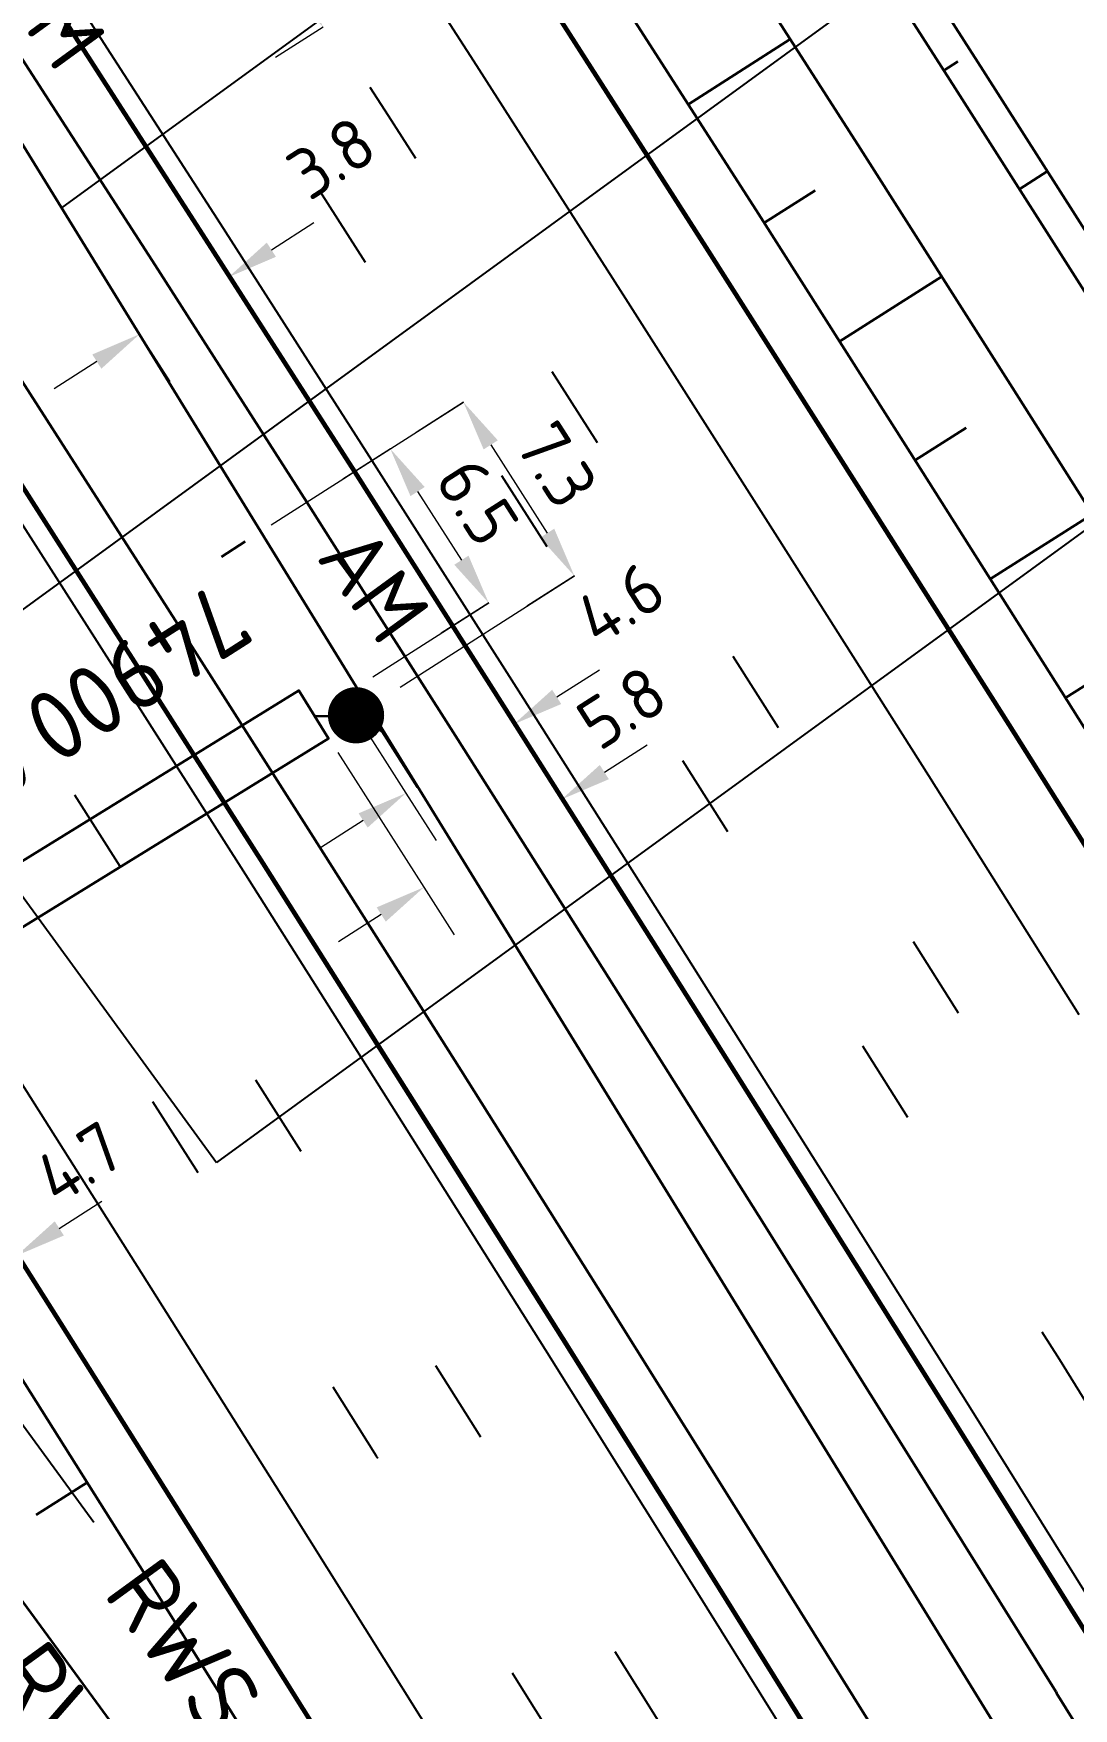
# Model space of a CAD drawing. Header units: metres. Extents: x 134219 to 139178, y 438661 to 444352.
# Drawn here: x 135646.4 to 135683.4, y 442780.2 to 442839.8 of the extents above; entities that cross this region are included whole.
import ezdxf
from ezdxf.enums import TextEntityAlignment as Align

# ---------------------------------------------------------------- set-up
doc = ezdxf.new("R2010")
doc.units = ezdxf.units.M
doc.linetypes.add('13strp', pattern=[4, 1, -3])
doc.linetypes.add('39strp', pattern=[12, 3, -9])
doc.layers.get('DEFPOINTS').update_dxf_attribs({"color": 193})
for name, color, linetype, lineweight in [('N-WE-KL-ET-T18', 1, 'Continuous', 18), ('N-WE-KL-ET-T25', 7, 'Continuous', 25), ('N-WE-KL-ET_HULPSTUK_MOF-S', 10, 'Continuous', 25), ('N-WE-KL-ET_LS_HULPSTUK_MOF-T18', 10, 'Continuous', 18), ('N-WE-KL-ET_LS_HULPSTUK_MOF-T25', 7, 'Continuous', 25), ('N-WE-KL-ET_LS_OV_KABEL-G', 10, 'KL-LS-OV-N', 35), ('N-WE-KL-ET_LS_OV_KABEL-M', 7, 'Continuous', 18), ('N-WE-KL-ET_LS_OV_KABEL-T25', 7, 'Continuous', 25), ('N-WE-KL-ET_MANTELBUIS-G', 10, 'Continuous', 35), ('Utd-geleiderail-nw', 8, 'glm a2ee v014$0$f2m40080', 35), ('Utd-ondergr-nw', 8, '13strp', 35), ('X-XX-AL-AANPIJLING-S', 7, 'Continuous', 25)]:
    doc.layers.add(name, color=color, linetype=linetype, lineweight=lineweight)
doc.layers.add('N-WE-KL-MONITORING-T25', color=2, linetype='Continuous')
doc.layers.add('Utd-weg-nw', color=8, linetype='Continuous')
doc.styles.add('alm a2ee v011$0$rtw_iso', font='NLCS-ISO.ttf')
doc.styles.add('ISO25', font='NLCS-ISO.ttf')
doc.styles.add('NLCS-ISO', font='NLCS-ISO.ttf')
doc.styles.add('NLCS_18', font='NLCS-ISO.ttf', dxfattribs={"height": 1.8})
doc.linetypes.add('glm a2ee v014$0$f2m40080', pattern='A,2,-1,[160,RTW.shx,S=0.5,R=0,X=0,Y=0],-1', length=4)
doc.linetypes.add('KL-LS-OV-N', pattern='A,4,-1,[103,NLCS.SHX,S=0.75,R=0,X=0,Y=0],-1,4,-1.5,["0V",Standard,S=1,R=0,X=0,Y=-0.5],-3', length=14.5)
doc.dimstyles.new('NLCS_t18_pijl_Dimension_l3_h1', dxfattribs={"dimtxt": 1.8, "dimasz": 1.8, "dimexe": 2, "dimexo": 2, "dimgap": 0.7, "dimtad": 1, "dimdec": 1, "dimzin": 0, "dimdsep": 46, "dimtxsty": 'NLCS_18', "dimcen": 2.5, "dimdle": 2, "dimclrd": 256, "dimclre": 256, "dimclrt": 256, "dimadec": 1, "dimazin": 0, "dimtfac": 1, "dimtdec": 1, "dimtofl": 0, "dimtmove": 1, "dimatfit": 0, "dimfxl": 0, "dimtolj": 1, "dimtzin": 0, "dimlwd": 18, "dimlwe": 18, "dimarcsym": 0})

# ---------------------------------------------------------------- blocks, each defined once
blk = doc.blocks.new('*D177')
at = {"layer": 'DEFPOINTS', "color": 0, "transparency": 16777216}
for p in [(135653.334, 442831.14), (135650.16, 442829.105), (135650.16, 442829.105)]:
    blk.add_point(p, dxfattribs=at)
at = {"layer": 'N-WE-KL-ET_LS_OV_KABEL-M', "linetype": 'Continuous', "lineweight": 18, "transparency": 16777216}
for p, q in [((135654.849, 442832.112), (135656.364, 442833.083)), ((135648.645, 442828.133), (135647.129, 442827.162))]:
    blk.add_line(p, q, dxfattribs=at)
at = {"layer": 'N-WE-KL-ET_LS_OV_KABEL-M', "lineweight": 18, "transparency": 16777216}
for p, q in [((135653.334, 442831.14), (135654.414, 442829.457)), ((135650.16, 442829.105), (135651.239, 442827.421))]:
    blk.add_line(p, q, dxfattribs=at)
at = {"layer": 'N-WE-KL-ET_LS_OV_KABEL-M', "transparency": 16777216}
for points in [[(135654.687, 442832.364), (135655.011, 442831.859), (135653.334, 442831.14)], [(135648.483, 442828.386), (135648.807, 442827.881), (135650.16, 442829.105)]]:
    blk.add_solid(points, dxfattribs=at)
at = {"layer": 'N-WE-KL-ET_LS_OV_KABEL-M', "transparency": 16777216, "insert": (135656.982, 442835.38), "char_height": 1.8, "attachment_point": 5, "rotation": 32.66975, "style": 'NLCS_18'}
blk.add_mtext('\\A1;3.8', dxfattribs=at)
blk = doc.blocks.new('*D178')
at = {"layer": 'DEFPOINTS', "color": 0, "transparency": 16777216}
for p in [(135686.298, 442778.855), (135682.514, 442776.506), (135682.514, 442776.506)]:
    blk.add_point(p, dxfattribs=at)
at = {"layer": 'N-WE-KL-ET_LS_OV_KABEL-M', "lineweight": 18, "transparency": 16777216}
for p, q in [((135686.298, 442778.855), (135685.243, 442780.554)), ((135682.514, 442776.506), (135681.459, 442778.205))]:
    blk.add_line(p, q, dxfattribs=at)
at = {"layer": 'N-WE-KL-ET_LS_OV_KABEL-M', "linetype": 'Continuous', "lineweight": 18, "transparency": 16777216}
for p, q in [((135687.828, 442779.805), (135689.357, 442780.754)), ((135680.985, 442775.556), (135679.456, 442774.607))]:
    blk.add_line(p, q, dxfattribs=at)
at = {"layer": 'N-WE-KL-ET_LS_OV_KABEL-M', "transparency": 16777216}
for points in [[(135687.669, 442780.06), (135687.986, 442779.55), (135686.298, 442778.855)], [(135680.827, 442775.811), (135681.143, 442775.301), (135682.514, 442776.506)]]:
    blk.add_solid(points, dxfattribs=at)
at = {"layer": 'N-WE-KL-ET_LS_OV_KABEL-M', "transparency": 16777216, "insert": (135690.116, 442783.109), "char_height": 1.8, "attachment_point": 5, "rotation": 31.83626, "style": 'NLCS_18'}
blk.add_mtext('\\A1;4.5', dxfattribs=at)
blk = doc.blocks.new('SKL-ET_HULP_VERGROTELUSKOPPELMOF-SO')
at = {"ltscale": 10}
h = blk.add_hatch(color=256, dxfattribs=at)
edge = h.paths.add_edge_path()
edge.add_arc((0, 0), 1, 0, 360)
blk.add_circle((0, 0), 1)
at = {"layer": 'N-WE-KL-ET_LS_HULPSTUK_MOF-T18', "style": 'NLCS-ISO', "flags": 1}
for tag, p in [('OMSCHRIJVING_LEGENDA', (0, -8.431)), ('CONSTRUCTIENUMMER', (0, -12.215)), ('LOCATIE', (0, -16)), ('AANTAL_LUSPAREN', (0, -19.784)), ('POSITIE_X', (0, -23.569)), ('POSITIE_Y', (0, -27.353)), ('OVERIGE_OPMERKING(EN)_1', (0, -31.138)), ('OVERIGE_OPMERKING(EN)_2', (0, -34.922))]:
    blk.add_attdef(tag, p, '', height=1.8, dxfattribs=at)
at = {"layer": 'N-WE-KL-ET_LS_HULPSTUK_MOF-T25', "style": 'NLCS-ISO'}
blk.add_attdef('SOORT_MOF', (0, 2.715), '', height=2.25, dxfattribs=at)
blk = doc.blocks.new('*D244')
at = {"layer": 'DEFPOINTS', "color": 0, "transparency": 16777216}
for p in [(135642.657, 442862.052), (135656.686, 442840.025), (135656.686, 442840.025)]:
    blk.add_point(p, dxfattribs=at)
at = {"layer": 'N-WE-KL-ET_LS_OV_KABEL-M', "lineweight": 18, "transparency": 16777216}
for p, q in [((135642.657, 442862.052), (135640.97, 442860.978)), ((135656.686, 442840.025), (135654.999, 442838.951))]:
    blk.add_line(p, q, dxfattribs=at)
at = {"layer": 'N-WE-KL-ET_LS_OV_KABEL-M', "linetype": 'Continuous', "lineweight": 18, "transparency": 16777216}
blk.add_line((135643.624, 442860.534), (135655.719, 442841.544), dxfattribs=at)
at = {"layer": 'N-WE-KL-ET_LS_OV_KABEL-M', "transparency": 16777216}
for points in [[(135643.877, 442860.695), (135643.371, 442860.373), (135642.657, 442862.052)], [(135655.972, 442841.705), (135655.466, 442841.382), (135656.686, 442840.025)]]:
    blk.add_solid(points, dxfattribs=at)
at = {"layer": 'N-WE-KL-ET_LS_OV_KABEL-M', "transparency": 16777216, "insert": (135651.021, 442851.898), "char_height": 1.8, "attachment_point": 5, "rotation": 302.49363, "style": 'NLCS_18'}
blk.add_mtext('\\A1;26.1', dxfattribs=at)
blk = doc.blocks.new('*D246')
at = {"layer": 'DEFPOINTS', "color": 0, "transparency": 16777216}
for p in [(135668.805, 442878.706), (135711.488, 442811.69), (135711.488, 442811.69)]:
    blk.add_point(p, dxfattribs=at)
at = {"layer": 'N-WE-KL-ET_LS_OV_KABEL-M', "lineweight": 18, "transparency": 16777216}
for p, q in [((135668.805, 442878.706), (135667.118, 442877.632)), ((135711.488, 442811.69), (135709.801, 442810.616))]:
    blk.add_line(p, q, dxfattribs=at)
at = {"layer": 'N-WE-KL-ET_LS_OV_KABEL-M', "linetype": 'Continuous', "lineweight": 18, "transparency": 16777216}
blk.add_line((135669.772, 442877.188), (135710.521, 442813.209), dxfattribs=at)
at = {"layer": 'N-WE-KL-ET_LS_OV_KABEL-M', "transparency": 16777216}
for points in [[(135670.025, 442877.349), (135669.519, 442877.027), (135668.805, 442878.706)], [(135710.774, 442813.37), (135710.268, 442813.047), (135711.488, 442811.69)]]:
    blk.add_solid(points, dxfattribs=at)
at = {"layer": 'N-WE-KL-ET_LS_OV_KABEL-M', "transparency": 16777216, "insert": (135691.496, 442846.058), "char_height": 1.8, "attachment_point": 5, "rotation": 302.49363, "style": 'NLCS_18'}
blk.add_mtext('\\A1;79.5', dxfattribs=at)
blk = doc.blocks.new('*D247')
at = {"layer": 'DEFPOINTS', "color": 0, "transparency": 16777216}
for p in [(135671.45, 442880.391), (135716.218, 442810.102), (135716.218, 442810.102)]:
    blk.add_point(p, dxfattribs=at)
at = {"layer": 'N-WE-KL-ET_LS_OV_KABEL-M', "lineweight": 18, "transparency": 16777216}
for p, q in [((135671.45, 442880.391), (135669.763, 442879.316)), ((135716.218, 442810.102), (135714.531, 442809.028))]:
    blk.add_line(p, q, dxfattribs=at)
at = {"layer": 'N-WE-KL-ET_LS_OV_KABEL-M', "linetype": 'Continuous', "lineweight": 18, "transparency": 16777216}
blk.add_line((135672.417, 442878.873), (135715.251, 442811.62), dxfattribs=at)
at = {"layer": 'N-WE-KL-ET_LS_OV_KABEL-M', "transparency": 16777216}
for points in [[(135672.67, 442879.034), (135672.164, 442878.711), (135671.45, 442880.391)], [(135715.504, 442811.781), (135714.998, 442811.459), (135716.218, 442810.102)]]:
    blk.add_solid(points, dxfattribs=at)
at = {"layer": 'N-WE-KL-ET_LS_OV_KABEL-M', "transparency": 16777216, "insert": (135695.183, 442846.106), "char_height": 1.8, "attachment_point": 5, "rotation": 302.49363, "style": 'NLCS_18'}
blk.add_mtext('\\A1;83.3', dxfattribs=at)
blk = doc.blocks.new('SKL-ET_HULP_MOF_AFDEKMOF-SO')
at = {"const_width": 1}
blk.add_lwpolyline([(-0.5, 0, 1), (0.5, 0, 1)], format="xyb", close=True, dxfattribs=at)
blk.add_circle((0, 0), 0.5)
at = {"layer": 'N-WE-KL-ET-T18', "linetype": 'ByBlock', "style": 'NLCS-ISO', "flags": 1}
for tag, p in [('OMSCHRIJVING_LEGENDA', (0, -8.431)), ('LOCATIE', (0, -12.215)), ('MASTNUMMER', (0, -16)), ('VAN', (0, -19.784)), ('NAAR', (0, -23.569)), ('AFTAKKING', (0, -27.353)), ('VOEDINGSPUNT', (0, -31.138)), ('GROEPSNUMMER', (0, -34.922)), ('POSITIE_X', (0, -38.707)), ('POSITIE_Y', (0, -42.491)), ('OVERIGE_OPMERKING(EN)_2', (0, -50.06))]:
    blk.add_attdef(tag, p, '', height=1.8, dxfattribs=at)
at = {"layer": 'N-WE-KL-ET-T18', "linetype": 'ByBlock', "style": 'NLCS-ISO'}
blk.add_attdef('OVERIGE_OPMERKING(EN)_1', (0, -46.276), '', height=1.8, dxfattribs=at)
at = {"layer": 'N-WE-KL-ET-T25', "linetype": 'ByBlock', "style": 'NLCS-ISO'}
blk.add_attdef('SOORT_MOF', text='', height=2.25, dxfattribs=at).set_placement((0, 3), align=Align.MIDDLE)
blk = doc.blocks.new('*D442')
at = {"layer": 'DEFPOINTS', "color": 0, "transparency": 16777216}
for p in [(135661.679, 442826.689), (135665.622, 442820.513), (135665.622, 442820.513)]:
    blk.add_point(p, dxfattribs=at)
at = {"layer": 'N-WE-KL-ET_LS_OV_KABEL-M', "lineweight": 18, "transparency": 16777216}
for p, q in [((135661.679, 442826.689), (135659.993, 442825.613)), ((135665.622, 442820.513), (135663.936, 442819.437))]:
    blk.add_line(p, q, dxfattribs=at)
at = {"layer": 'N-WE-KL-ET_LS_OV_KABEL-M', "linetype": 'Continuous', "lineweight": 18, "transparency": 16777216}
blk.add_line((135662.648, 442825.172), (135664.653, 442822.03), dxfattribs=at)
at = {"layer": 'N-WE-KL-ET_LS_OV_KABEL-M', "transparency": 16777216}
for points in [[(135662.901, 442825.334), (135662.395, 442825.011), (135661.679, 442826.689)], [(135664.906, 442822.191), (135664.4, 442821.869), (135665.622, 442820.513)]]:
    blk.add_solid(points, dxfattribs=at)
at = {"layer": 'N-WE-KL-ET_LS_OV_KABEL-M', "transparency": 16777216, "insert": (135664.999, 442824.462), "char_height": 1.8, "attachment_point": 5, "rotation": 302.54898, "style": 'NLCS_18'}
blk.add_mtext('\\A1;7.3', dxfattribs=at)
blk = doc.blocks.new('*D443')
at = {"layer": 'DEFPOINTS', "color": 0, "transparency": 16777216}
for p in [(135659.079, 442825.03), (135662.575, 442819.554), (135662.575, 442819.554)]:
    blk.add_point(p, dxfattribs=at)
at = {"layer": 'N-WE-KL-ET_LS_OV_KABEL-M', "lineweight": 18, "transparency": 16777216}
for p, q in [((135659.079, 442825.03), (135657.394, 442823.954)), ((135662.575, 442819.554), (135660.889, 442818.478))]:
    blk.add_line(p, q, dxfattribs=at)
at = {"layer": 'N-WE-KL-ET_LS_OV_KABEL-M', "linetype": 'Continuous', "lineweight": 18, "transparency": 16777216}
blk.add_line((135660.048, 442823.513), (135661.606, 442821.071), dxfattribs=at)
at = {"layer": 'N-WE-KL-ET_LS_OV_KABEL-M', "transparency": 16777216}
for points in [[(135660.301, 442823.674), (135659.795, 442823.351), (135659.079, 442825.03)], [(135661.859, 442821.233), (135661.353, 442820.91), (135662.575, 442819.554)]]:
    blk.add_solid(points, dxfattribs=at)
at = {"layer": 'N-WE-KL-ET_LS_OV_KABEL-M', "transparency": 16777216, "insert": (135662.176, 442823.153), "char_height": 1.8, "attachment_point": 5, "rotation": 302.54898, "style": 'NLCS_18'}
blk.add_mtext('\\A1;6.5', dxfattribs=at)
blk = doc.blocks.new('*D444')
at = {"layer": 'DEFPOINTS', "color": 0, "transparency": 16777216}
for p in [(135663.477, 442815.243), (135659.629, 442812.787), (135659.629, 442812.787)]:
    blk.add_point(p, dxfattribs=at)
at = {"layer": 'N-WE-KL-ET_LS_OV_KABEL-M', "linetype": 'Continuous', "lineweight": 18, "transparency": 16777216}
for p, q in [((135664.994, 442816.211), (135666.511, 442817.179)), ((135658.112, 442811.818), (135656.594, 442810.85))]:
    blk.add_line(p, q, dxfattribs=at)
at = {"layer": 'N-WE-KL-ET_LS_OV_KABEL-M', "lineweight": 18, "transparency": 16777216}
for p, q in [((135663.477, 442815.243), (135664.553, 442813.557)), ((135659.629, 442812.787), (135660.705, 442811.101))]:
    blk.add_line(p, q, dxfattribs=at)
at = {"layer": 'N-WE-KL-ET_LS_OV_KABEL-M', "transparency": 16777216}
for points in [[(135664.832, 442816.464), (135665.155, 442815.958), (135663.477, 442815.243)], [(135657.95, 442812.071), (135658.273, 442811.565), (135659.629, 442812.787)]]:
    blk.add_solid(points, dxfattribs=at)
at = {"layer": 'N-WE-KL-ET_LS_OV_KABEL-M', "transparency": 16777216, "insert": (135667.247, 442819.547), "char_height": 1.8, "attachment_point": 5, "rotation": 32.54898, "style": 'NLCS_18'}
blk.add_mtext('\\A1;4.6', dxfattribs=at)
blk = doc.blocks.new('*D445')
at = {"layer": 'DEFPOINTS', "color": 0, "transparency": 16777216}
for p in [(135665.17, 442812.568), (135660.273, 442809.443), (135660.273, 442809.443)]:
    blk.add_point(p, dxfattribs=at)
at = {"layer": 'N-WE-KL-ET_LS_OV_KABEL-M', "linetype": 'Continuous', "lineweight": 18, "transparency": 16777216}
for p, q in [((135666.687, 442813.537), (135668.204, 442814.505)), ((135658.755, 442808.474), (135657.238, 442807.506))]:
    blk.add_line(p, q, dxfattribs=at)
at = {"layer": 'N-WE-KL-ET_LS_OV_KABEL-M', "lineweight": 18, "transparency": 16777216}
for p, q in [((135665.17, 442812.568), (135666.246, 442810.883)), ((135660.273, 442809.443), (135661.349, 442807.757))]:
    blk.add_line(p, q, dxfattribs=at)
at = {"layer": 'N-WE-KL-ET_LS_OV_KABEL-M', "transparency": 16777216}
for points in [[(135666.525, 442813.79), (135666.848, 442813.284), (135665.17, 442812.568)], [(135658.594, 442808.727), (135658.917, 442808.222), (135660.273, 442809.443)]]:
    blk.add_solid(points, dxfattribs=at)
at = {"layer": 'N-WE-KL-ET_LS_OV_KABEL-M', "transparency": 16777216, "insert": (135667.31, 442815.832), "char_height": 1.8, "attachment_point": 5, "rotation": 32.54898, "style": 'NLCS_18'}
blk.add_mtext('\\A1;5.8', dxfattribs=at)
blk = doc.blocks.new('*D448')
at = {"layer": 'DEFPOINTS', "color": 0, "transparency": 16777216}
for p in [(135645.793, 442796.344), (135641.867, 442793.837), (135641.867, 442793.837)]:
    blk.add_point(p, dxfattribs=at)
at = {"layer": 'N-WE-KL-ET_LS_OV_KABEL-M', "linetype": 'Continuous', "lineweight": 18, "transparency": 16777216}
for p, q in [((135647.31, 442797.312), (135648.828, 442798.28)), ((135640.349, 442792.869), (135638.832, 442791.9))]:
    blk.add_line(p, q, dxfattribs=at)
at = {"layer": 'N-WE-KL-ET_LS_OV_KABEL-M', "lineweight": 18, "transparency": 16777216}
for p, q in [((135645.793, 442796.344), (135646.869, 442794.658)), ((135641.867, 442793.837), (135642.943, 442792.151))]:
    blk.add_line(p, q, dxfattribs=at)
at = {"layer": 'N-WE-KL-ET_LS_OV_KABEL-M', "transparency": 16777216}
for points in [[(135647.149, 442797.565), (135647.472, 442797.059), (135645.793, 442796.344)], [(135640.188, 442793.122), (135640.511, 442792.616), (135641.867, 442793.837)]]:
    blk.add_solid(points, dxfattribs=at)
at = {"layer": 'N-WE-KL-ET_LS_OV_KABEL-M', "transparency": 16777216, "insert": (135648.009, 442799.656), "char_height": 1.8, "attachment_point": 5, "rotation": 32.54898, "style": 'NLCS_18'}
blk.add_mtext('\\A1;4.7', dxfattribs=at)

msp = doc.modelspace()

# ---------------------------------------------------------------- linework, layer by layer
at = {"layer": 'N-WE-KL-ET_LS_OV_KABEL-G', "elevation": 1.955, "flags": 128}
msp.add_lwpolyline([(135620.88, 442877.426), (135620.582, 442877.065), (135623.1, 442873.097), (135808.853, 442571.113)], dxfattribs=at)
at = {"layer": 'N-WE-KL-ET_LS_OV_KABEL-G', "flags": 128}
msp.add_lwpolyline([(135656.353, 442815.583), (135656.428, 442815.527), (135657.86, 442815.558), (135658.793, 442814.986), (135660.044, 442813.001)], dxfattribs=at)
at = {"layer": 'N-WE-KL-ET_LS_OV_KABEL-M'}
for points in [[(135654.848, 442822.329), (135661.679, 442826.689)], [(135658.462, 442816.929), (135662.575, 442819.554)], [(135657.213, 442814.237), (135660.273, 442809.443)]]:
    msp.add_lwpolyline(points, dxfattribs=at)
for points, elevation in [([(135659.427, 442816.558), (135665.622, 442820.513)], 1.44), ([(135657.86, 442815.558), (135659.629, 442812.787)], 0.72)]:
    msp.add_lwpolyline(points, dxfattribs=dict(at, elevation=elevation))
at = {"layer": 'N-WE-KL-ET_MANTELBUIS-G', "flags": 128}
msp.add_lwpolyline([(135636.1, 442801.92), (135656.878, 442814.732), (135655.829, 442816.435), (135635.051, 442803.623)], close=True, dxfattribs=at)
at = {"layer": 'Utd-geleiderail-nw', "linetype": 'Continuous', "flags": 128}
for points in [[(135579.222, 442928.136), (135584.859, 442919.885), (135590.475, 442911.621), (135596.071, 442903.342), (135601.646, 442895.05), (135607.2, 442886.743), (135612.733, 442878.423), (135618.246, 442870.089), (135623.737, 442861.741), (135629.208, 442853.38), (135634.658, 442845.005), (135640.087, 442836.616), (135645.495, 442828.213), (135650.882, 442819.798), (135651.782, 442818.383), (135656.248, 442811.368), (135661.593, 442802.926), (135666.916, 442794.47), (135672.219, 442786.001), (135677.468, 442777.57), (135677.5, 442777.518), (135682.775, 442769.022), (135688.05, 442760.527)], [(135589.982, 442923.377), (135595.607, 442915.099), (135601.212, 442906.808), (135606.795, 442898.503), (135612.358, 442890.183), (135617.9, 442881.85), (135623.421, 442873.503), (135628.921, 442865.142), (135634.401, 442856.768), (135639.859, 442848.38), (135645.296, 442839.978), (135650.713, 442831.563), (135656.108, 442823.134), (135657.013, 442821.712), (135661.482, 442814.691), (135666.835, 442806.236), (135672.167, 442797.766), (135677.478, 442789.284), (135682.733, 442780.844), (135682.767, 442780.788), (135688.042, 442772.293)]]:
    msp.add_lwpolyline(points, dxfattribs=at)
at = {"layer": 'Utd-ondergr-nw', "color": 7, "linetype": 'Continuous'}
msp.add_line((135653.916, 442821.735), (135653.074, 442821.197), dxfattribs=at)
at = {"layer": 'Utd-ondergr-nw', "linetype": 'Continuous', "flags": 128}
for points in [[(135654.024, 442878.884), (135658.293, 442872.358), (135663.791, 442863.91), (135669.267, 442855.448), (135674.722, 442846.973), (135680.155, 442838.484), (135685.568, 442829.982), (135690.959, 442821.466), (135696.329, 442812.936), (135701.678, 442804.393), (135706.971, 442795.891), (135707.005, 442795.837), (135712.28, 442787.342), (135717.555, 442778.846), (135722.829, 442770.351), (135728.104, 442761.855), (135733.379, 442753.359), (135738.654, 442744.864), (135742.404, 442738.825)], [(135653.515, 442877.508), (135657.306, 442871.714), (135662.801, 442863.268), (135668.276, 442854.809), (135673.729, 442846.336), (135679.162, 442837.85), (135684.572, 442829.35), (135689.962, 442820.836), (135695.33, 442812.309), (135700.677, 442803.769), (135705.969, 442795.269), (135706.003, 442795.215), (135711.278, 442786.72), (135716.553, 442778.224), (135721.828, 442769.729), (135727.103, 442761.233), (135732.378, 442752.737), (135737.652, 442744.242), (135742.122, 442737.043)], [(135651.747, 442872.903), (135653.956, 442869.528), (135659.446, 442861.091), (135664.915, 442852.64), (135670.363, 442844.175), (135675.79, 442835.697), (135681.195, 442827.206), (135686.58, 442818.701)], [(135649.776, 442868.062), (135650.355, 442867.178), (135655.839, 442858.75), (135661.302, 442850.308), (135666.744, 442841.853), (135672.165, 442833.384), (135677.565, 442824.901), (135682.944, 442816.405), (135688.301, 442807.896)], [(135648.716, 442865.571), (135653.952, 442857.525), (135659.412, 442849.088), (135664.851, 442840.637), (135670.269, 442832.173), (135675.666, 442823.695), (135681.041, 442815.204), (135686.395, 442806.699)], [(135648.75, 442865.648), (135654.01, 442857.563), (135659.471, 442849.126), (135664.91, 442840.675), (135670.328, 442832.211), (135675.725, 442823.733), (135681.1, 442815.241), (135686.455, 442806.737)], [(135641.272, 442849.838), (135641.52, 442849.457), (135646.96, 442841.052), (135652.379, 442832.632), (135657.777, 442824.199), (135663.154, 442815.752), (135668.51, 442807.293), (135673.844, 442798.819), (135679.157, 442790.333), (135684.416, 442781.887)], [(135641.309, 442849.909), (135641.579, 442849.496), (135647.019, 442841.09), (135652.438, 442832.67), (135657.836, 442824.237), (135663.213, 442815.79), (135668.569, 442807.33), (135673.903, 442798.856), (135679.217, 442790.37), (135684.475, 442781.924)], [(135635.701, 442839.62), (135638.365, 442835.504), (135643.77, 442827.106), (135649.154, 442818.695), (135654.517, 442810.27), (135659.859, 442801.831), (135665.18, 442793.38), (135670.48, 442784.915), (135675.725, 442776.491), (135675.759, 442776.437), (135681.033, 442767.941), (135686.308, 442759.445), (135691.583, 442750.95), (135696.858, 442742.454), (135702.133, 442733.959), (135707.408, 442725.463), (135712.683, 442716.967), (135717.958, 442708.472), (135723.233, 442699.976), (135728.508, 442691.481), (135733.783, 442682.985), (135739.058, 442674.49), (135744.333, 442665.994), (135749.608, 442657.498)], [(135635.74, 442839.688), (135638.423, 442835.542), (135643.829, 442827.144), (135649.213, 442818.732), (135654.576, 442810.307), (135659.918, 442801.869), (135665.239, 442793.417), (135670.539, 442784.952), (135675.784, 442776.528), (135675.818, 442776.474), (135681.093, 442767.978), (135686.368, 442759.482), (135691.643, 442750.987), (135696.918, 442742.491), (135702.193, 442733.996), (135707.468, 442725.5), (135712.743, 442717.004), (135718.017, 442708.509), (135723.292, 442700.013), (135728.567, 442691.518), (135733.842, 442683.022), (135739.117, 442674.526), (135744.392, 442666.031), (135749.667, 442657.535)], [(135673.295, 442839.594), (135669.673, 442837.277)], [(135679.254, 442838.799), (135678.757, 442838.482)], [(135682.437, 442834.9), (135681.442, 442834.266)], [(135674.181, 442834.222), (135672.368, 442833.065)], [(135678.681, 442831.156), (135675.053, 442828.847)], [(135679.553, 442825.781), (135677.738, 442824.629)], [(135627.066, 442825.676), (135631.298, 442819.101), (135636.662, 442810.721), (135642.005, 442802.327), (135647.328, 442793.92), (135652.629, 442785.5), (135657.909, 442777.066), (135663.135, 442768.673), (135663.168, 442768.619), (135668.443, 442760.124), (135673.718, 442751.628), (135678.993, 442743.132), (135684.268, 442734.637), (135689.543, 442726.141), (135694.818, 442717.646), (135700.093, 442709.15), (135705.368, 442700.654), (135710.642, 442692.159), (135715.917, 442683.663), (135721.192, 442675.168), (135726.467, 442666.672), (135731.742, 442658.177)], [(135627.108, 442825.74), (135631.357, 442819.139), (135636.721, 442810.758), (135642.064, 442802.364), (135647.387, 442793.957), (135652.688, 442785.537), (135657.968, 442777.103), (135663.194, 442768.71), (135663.228, 442768.656), (135668.502, 442760.161), (135673.777, 442751.665), (135679.052, 442743.169), (135684.327, 442734.674), (135689.602, 442726.178), (135694.877, 442717.683), (135700.152, 442709.187), (135705.427, 442700.691), (135710.702, 442692.196), (135715.977, 442683.7), (135721.252, 442675.205), (135726.527, 442666.709), (135731.802, 442658.213)], [(135625.742, 442823.705), (135629.463, 442817.923), (135634.825, 442809.548), (135640.165, 442801.159), (135645.484, 442792.756), (135650.782, 442784.341), (135656.06, 442775.912), (135661.282, 442767.523), (135661.316, 442767.469), (135666.591, 442758.974), (135671.866, 442750.478), (135677.141, 442741.982), (135679.269, 442738.554)], [(135684.045, 442822.704), (135680.412, 442820.404)], [(135621.415, 442817.529), (135621.852, 442816.938), (135624.825, 442812.908), (135627.791, 442808.876), (135630.753, 442804.842), (135633.712, 442800.808), (135637.133, 442796.14), (135639.624, 442792.742), (135645.535, 442784.676), (135651.446, 442776.61), (135657.358, 442768.544), (135663.269, 442760.478), (135667.099, 442755.252), (135669.182, 442752.407), (135675.084, 442744.316), (135679.269, 442738.554)], [(135684.904, 442817.327), (135683.086, 442816.179)], [(135646.487, 442787.129), (135648.306, 442788.274)]]:
    msp.add_lwpolyline(points, dxfattribs=at)
at = {"layer": 'Utd-weg-nw', "linetype": '39strp', "flags": 128}
for points in [[(135448.377, 443097.743), (135451.098, 443094.197), (135457.15, 443086.266), (135463.183, 443078.32), (135469.196, 443070.359), (135475.188, 443062.383), (135481.161, 443054.393), (135487.114, 443046.387), (135493.047, 443038.366), (135498.96, 443030.331), (135504.853, 443022.281), (135510.725, 443014.216), (135516.577, 443006.137), (135518.913, 443002.901), (135519.496, 443002.091), (135522.41, 442998.043), (135528.222, 442989.934), (135534.013, 442981.811), (135539.784, 442973.673), (135545.535, 442965.521), (135551.266, 442957.355), (135556.976, 442949.174), (135562.666, 442940.979), (135568.335, 442932.77), (135573.983, 442924.547), (135579.611, 442916.31), (135585.219, 442908.058), (135590.805, 442899.793), (135596.371, 442891.514), (135601.917, 442883.22), (135607.441, 442874.913), (135612.945, 442866.593), (135618.428, 442858.258), (135623.89, 442849.91), (135629.331, 442841.548), (135634.752, 442833.172), (135640.151, 442824.783), (135645.529, 442816.381), (135650.887, 442807.965), (135656.223, 442799.536), (135661.538, 442791.093), (135666.832, 442782.638), (135672.072, 442774.222), (135672.105, 442774.168), (135677.38, 442765.673), (135682.655, 442757.177), (135687.93, 442748.682), (135693.205, 442740.186), (135698.48, 442731.69), (135703.755, 442723.195), (135709.03, 442714.699), (135714.305, 442706.204), (135719.58, 442697.708), (135724.855, 442689.213), (135730.13, 442680.717), (135735.405, 442672.221), (135740.68, 442663.726), (135745.955, 442655.23), (135751.229, 442646.735), (135756.504, 442638.239), (135761.779, 442629.743), (135767.054, 442621.248), (135772.329, 442612.752), (135777.604, 442604.257), (135782.879, 442595.761), (135788.154, 442587.265), (135793.429, 442578.77), (135798.704, 442570.274), (135803.979, 442561.779), (135809.254, 442553.283), (135814.529, 442544.787), (135819.804, 442536.292), (135825.079, 442527.796), (135830.353, 442519.301), (135835.628, 442510.805), (135840.903, 442502.31), (135846.178, 442493.814), (135851.453, 442485.318), (135855.13, 442479.397)], [(135645.321, 442858.046), (135648.122, 442853.742), (135653.572, 442845.319), (135659.002, 442836.883), (135664.411, 442828.434), (135669.798, 442819.97), (135675.164, 442811.494), (135680.509, 442803.004), (135685.833, 442794.501), (135691.102, 442786.038), (135691.136, 442785.984), (135696.41, 442777.489), (135701.685, 442768.993), (135706.96, 442760.497), (135712.235, 442752.002), (135717.51, 442743.506), (135722.785, 442735.011), (135728.06, 442726.515), (135733.335, 442718.02), (135738.61, 442709.524), (135743.885, 442701.028), (135749.16, 442692.533), (135754.435, 442684.037), (135759.71, 442675.542), (135764.985, 442667.046), (135770.26, 442658.55), (135775.535, 442650.055), (135780.809, 442641.559), (135786.084, 442633.064), (135791.359, 442624.568), (135796.634, 442616.072), (135801.909, 442607.577), (135807.184, 442599.081), (135812.459, 442590.586), (135817.734, 442582.09), (135823.009, 442573.595), (135828.284, 442565.099), (135833.559, 442556.603), (135838.834, 442548.108), (135844.109, 442539.612), (135849.384, 442531.117), (135854.659, 442522.621), (135859.933, 442514.125), (135865.208, 442505.63), (135870.483, 442497.134), (135875.758, 442488.639)], [(135643.546, 442854.356), (135645.186, 442851.836), (135650.632, 442843.421), (135656.057, 442834.993), (135661.46, 442826.55), (135666.843, 442818.095), (135672.205, 442809.625), (135677.545, 442801.143), (135682.864, 442792.647), (135688.129, 442784.192), (135688.162, 442784.138), (135693.437, 442775.642), (135698.712, 442767.147), (135703.987, 442758.651), (135709.262, 442750.156), (135714.537, 442741.66), (135719.812, 442733.164), (135725.087, 442724.669), (135730.362, 442716.173), (135735.637, 442707.678), (135740.911, 442699.182), (135746.186, 442690.687), (135751.461, 442682.191), (135756.736, 442673.695), (135762.011, 442665.2), (135767.286, 442656.704), (135772.561, 442648.209), (135777.836, 442639.713), (135783.111, 442631.217), (135788.386, 442622.722), (135793.661, 442614.226), (135798.936, 442605.731), (135804.211, 442597.235), (135809.486, 442588.739), (135814.761, 442580.244), (135820.035, 442571.748), (135825.31, 442563.253), (135830.585, 442554.757), (135835.86, 442546.262), (135841.135, 442537.766), (135846.41, 442529.27), (135851.685, 442520.775), (135856.96, 442512.279), (135862.235, 442503.784), (135867.51, 442495.288), (135872.785, 442486.792)], [(135631.237, 442832.161), (135631.811, 442831.274), (135637.206, 442822.893), (135642.579, 442814.498), (135647.932, 442806.089), (135653.264, 442797.667), (135658.574, 442789.232), (135663.864, 442780.784), (135669.098, 442772.376), (135669.132, 442772.322), (135674.407, 442763.827), (135679.682, 442755.331), (135684.957, 442746.835), (135690.232, 442738.34), (135695.507, 442729.844), (135700.782, 442721.349), (135706.057, 442712.853), (135711.331, 442704.357), (135716.606, 442695.862), (135721.881, 442687.366), (135727.156, 442678.871), (135732.431, 442670.375), (135737.706, 442661.88), (135742.981, 442653.384), (135748.256, 442644.888), (135753.531, 442636.393), (135758.806, 442627.897), (135764.081, 442619.402), (135769.356, 442610.906), (135774.631, 442602.41), (135779.906, 442593.915), (135785.181, 442585.419), (135790.455, 442576.924), (135795.73, 442568.428), (135801.005, 442559.932), (135806.28, 442551.437), (135811.555, 442542.941), (135816.83, 442534.446), (135822.105, 442525.95), (135827.38, 442517.454), (135832.655, 442508.959), (135837.93, 442500.463), (135843.205, 442491.968), (135848.48, 442483.472), (135852.156, 442477.551)]]:
    msp.add_lwpolyline(points, dxfattribs=at)
at = {"layer": 'Utd-weg-nw', "linetype": 'Continuous', "flags": 128}
for points in [[(135647.101, 442861.91), (135651.141, 442855.701), (135656.597, 442847.271), (135662.032, 442838.828), (135667.445, 442830.371), (135672.837, 442821.9), (135678.208, 442813.416), (135683.558, 442804.918)], [(135641.678, 442850.627), (135642.166, 442849.877), (135647.607, 442841.469), (135653.027, 442833.048), (135658.426, 442824.613), (135663.804, 442816.165), (135669.161, 442807.704), (135674.496, 442799.229), (135679.811, 442790.74), (135685.07, 442782.293)], [(135635.308, 442838.939), (135637.776, 442835.125), (135643.181, 442826.728), (135648.564, 442818.318), (135653.926, 442809.895), (135659.267, 442801.458), (135664.587, 442793.008), (135669.886, 442784.544), (135675.13, 442776.121), (135675.164, 442776.067), (135680.439, 442767.572), (135685.714, 442759.076), (135690.989, 442750.581), (135696.264, 442742.085), (135701.539, 442733.589), (135706.813, 442725.094), (135712.088, 442716.598), (135717.363, 442708.103), (135722.638, 442699.607), (135727.913, 442691.111), (135733.188, 442682.616), (135738.463, 442674.12), (135743.738, 442665.625), (135749.013, 442657.129)], [(135629.116, 442828.81), (135634.176, 442820.948), (135639.545, 442812.561), (135644.893, 442804.16), (135650.219, 442795.746), (135655.525, 442787.318), (135660.81, 442778.877), (135666.04, 442770.477), (135666.074, 442770.423), (135671.348, 442761.928), (135676.623, 442753.432), (135681.898, 442744.936), (135687.173, 442736.441), (135692.448, 442727.945), (135697.723, 442719.45), (135702.998, 442710.954), (135708.273, 442702.458), (135713.548, 442693.963), (135718.823, 442685.467), (135724.098, 442676.972), (135729.373, 442668.476), (135734.648, 442659.981), (135739.923, 442651.485)]]:
    msp.add_lwpolyline(points, dxfattribs=at)
at = {"layer": 'X-XX-AL-AANPIJLING-S'}
for p, q in [((135800.8, 442945.329), (135647.393, 442833.602)), ((135792.75, 442926.195), (135628.94, 442806.892)), ((135765.563, 442881.706), (135652.901, 442799.654)), ((135648.537, 442786.86), (135645.593, 442790.901))]:
    msp.add_line(p, q, dxfattribs=at)
at = {"layer": 'X-XX-AL-AANPIJLING-S', "elevation": 0.72}
msp.add_lwpolyline([(135645.964, 442809.177), (135652.901, 442799.654)], dxfattribs=at)

# ---------------------------------------------------------------- block references
at = {"layer": 'N-WE-KL-ET_HULPSTUK_MOF-S'}
ref = msp.add_blockref('SKL-ET_HULP_VERGROTELUSKOPPELMOF-SO', (135643.201, 442840.417), dxfattribs=at)
ref.add_attrib('SOORT_MOF', 'VLKM', (135642.939, 442844.262, -1.504), dxfattribs={"layer": 'N-WE-KL-MONITORING-T25', "height": 2.25, "rotation": 306.066, "style": 'ISO25'})
ref = msp.add_blockref('SKL-ET_HULP_MOF_AFDEKMOF-SO', (135657.86, 442815.558, 0.72), dxfattribs=at)
ref.add_attrib('SOORT_MOF', 'AM', (135656.406, 442821.176, 0.72), dxfattribs={"layer": 'N-WE-KL-MONITORING-T25', "height": 2.25, "rotation": 306.066, "style": 'ISO25'})

# ---------------------------------------------------------------- texts
at = {"layer": 'N-WE-KL-ET_LS_OV_KABEL-T25', "style": 'NLCS-ISO'}
for s, p in [('RWS VP G-9 VG-YMvKas 4x16mm² (VS)', (135649.838, 442785.073)), ('RWS HDPE Ø50 (4v BREAKOUT)', (135645.796, 442782.13))]:
    msp.add_text(s, height=2.5, rotation=306.066, dxfattribs=at).set_placement(p, align=Align.MIDDLE_LEFT)
at = {"layer": 'Utd-ondergr-nw', "color": 7, "style": 'alm a2ee v011$0$rtw_iso'}
msp.add_text('74900.000', height=2.5, rotation=212.55139, dxfattribs=at).set_placement((135652.988, 442820.401))

# ---------------------------------------------------------------- dimensions: what is measured, and where the dimension line sits
at = {"layer": 'N-WE-KL-ET_LS_OV_KABEL-M'}
for p1, p2, picture, middle in [((135671.45, 442880.391), (135716.218, 442810.102), '*D247', (135695.183, 442846.106)), ((135668.805, 442878.706), (135711.488, 442811.69), '*D246', (135691.496, 442846.058)), ((135642.657, 442862.052), (135656.686, 442840.025), '*D244', (135651.021, 442851.898)), ((135661.679, 442826.689), (135665.622, 442820.513), '*D442', (135664.999, 442824.462)), ((135659.079, 442825.03), (135662.575, 442819.554), '*D443', (135662.176, 442823.153))]:
    dim = msp.add_aligned_dim(p1=p1, p2=p2, distance=0, dimstyle='NLCS_t18_pijl_Dimension_l3_h1', dxfattribs=at)
    dim.commit()
    dim.dimension.update_dxf_attribs({"geometry": picture, "text_midpoint": middle})
for base, p1, p2, angle, picture, middle in [((135650.16, 442829.105), (135653.334, 442831.14), (135650.16, 442829.105), 212.66975, '*D177', (135657.846, 442834.033)), ((135659.629, 442812.787), (135663.477, 442815.243), (135659.629, 442812.787), 212.54898, '*D444', (135668.108, 442818.199)), ((135660.273, 442809.443), (135665.17, 442812.568), (135660.273, 442809.443), 212.54898, '*D445', (135668.17, 442814.484)), ((135641.867, 442793.837), (135645.793, 442796.344), (135641.867, 442793.837), 212.54898, '*D448', (135648.87, 442798.307)), ((135682.514, 442776.506), (135686.298, 442778.855), (135682.514, 442776.506), 211.83626, '*D178', (135690.96, 442781.75))]:
    dim = msp.add_linear_dim(base=base, p1=p1, p2=p2, angle=angle, dimstyle='NLCS_t18_pijl_Dimension_l3_h1', dxfattribs=at)
    dim.commit()
    dim.dimension.update_dxf_attribs({"geometry": picture, "text_midpoint": middle, "dimtype": 161})

doc.saveas('drawing.dxf')
